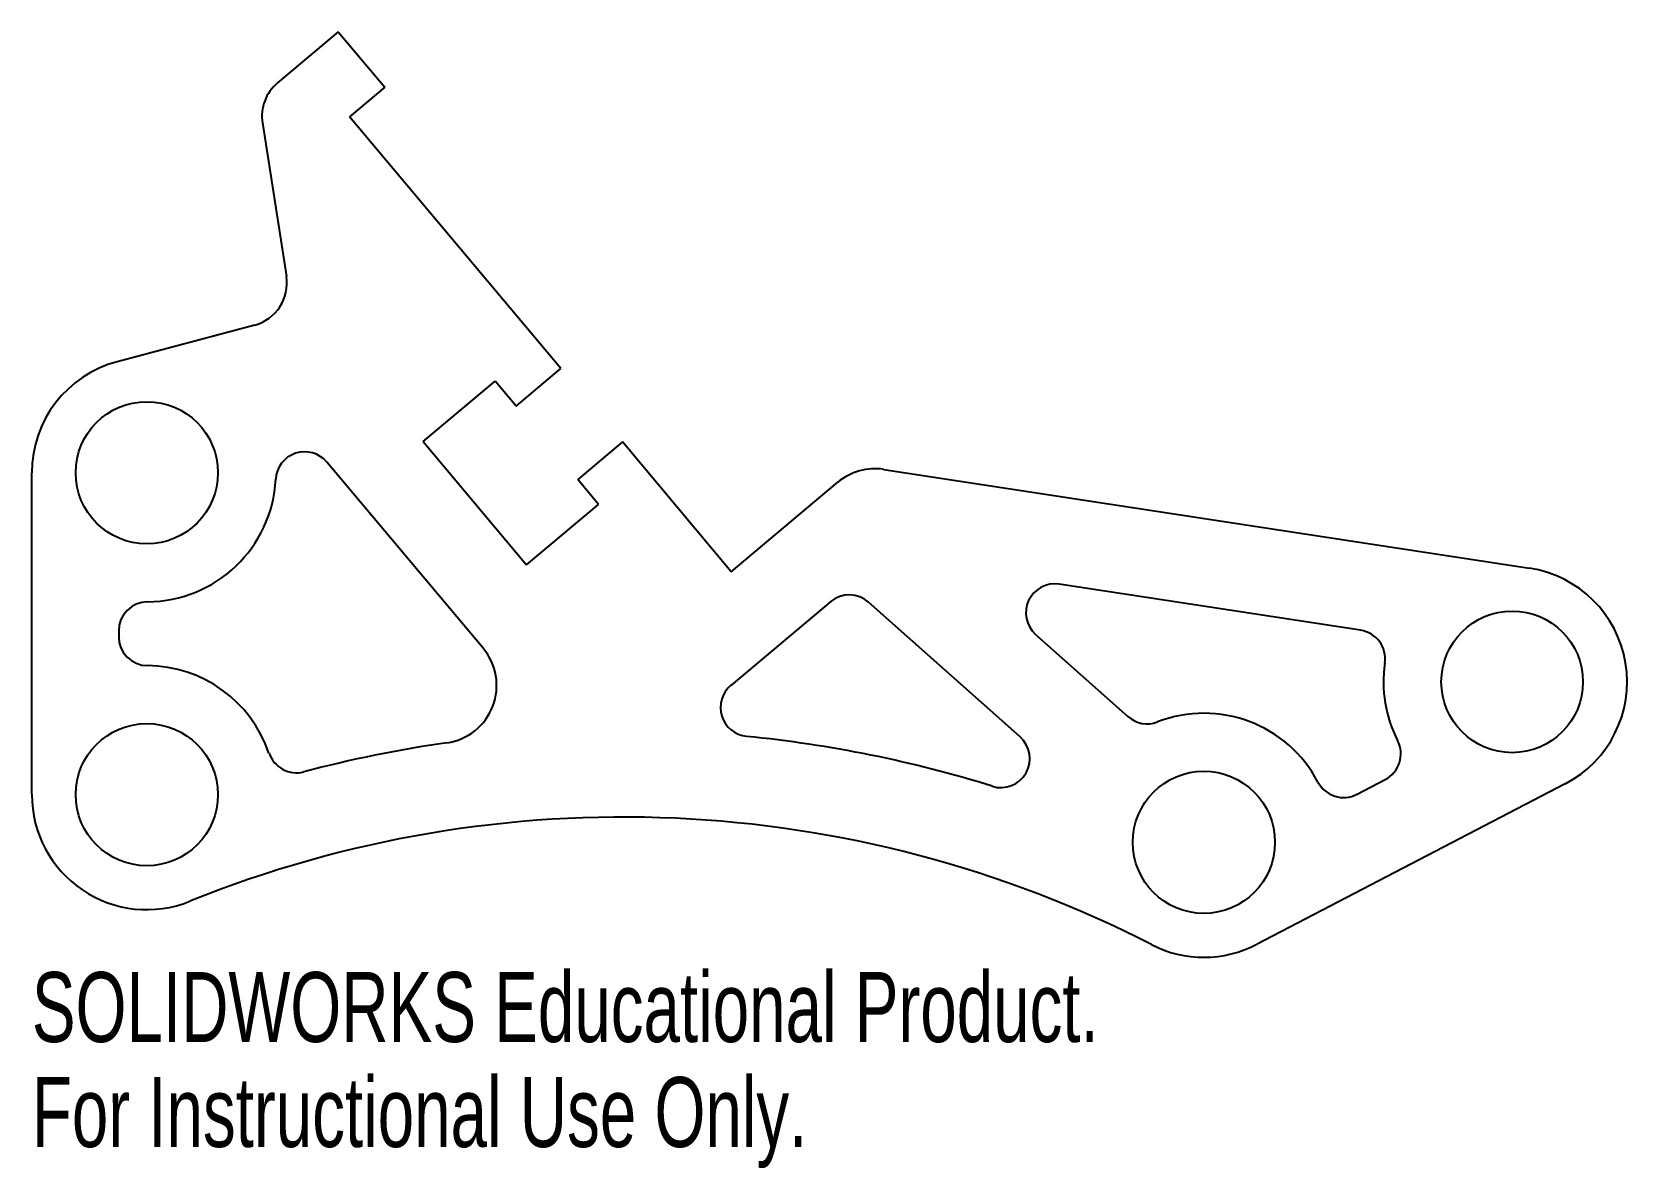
# Model space of a CAD drawing. Header units: millimetres. Extents: x -49 to 61, y -11 to 67.
import ezdxf

# ---------------------------------------------------------------- set-up
doc = ezdxf.new("R2010")
doc.units = ezdxf.units.MM
doc.styles.add('SLDTEXTSTYLE0', font='TXT', dxfattribs={"width": 0.7})

msp = doc.modelspace()

# ---------------------------------------------------------------- linework, layer by layer
at = {"color": 7, "linetype": 'Continuous', "lineweight": 25}
for p, q in [((-27.65, 66.97), (-31.85, 63.44)), ((-27.65, 66.97), (-24.43, 63.14)), ((-24.43, 63.14), (-26.87, 61.1)), ((-32.88, 60.68), (-31.23, 50.08)), ((-12.28, 43.71), (-26.87, 61.1)), ((-33.42, 46.72), (-42.92, 44.18)), ((-15.36, 41.12), (-12.28, 43.71)), ((-21.79, 38.67), (-16.81, 42.85)), ((-15.36, 41.12), (-16.81, 42.85)), ((-21.79, 38.67), (-14.65, 30.16)), ((-8.03, 38.65), (-11.11, 36.06)), ((-0.51, 29.69), (-8.03, 38.65)), ((-48.81, 14.29), (-48.81, 36.52)), ((-17.65, 24.4), (-28.44, 37.26)), ((10.02, 36.75), (54.62, 29.93)), ((-9.67, 34.33), (-11.11, 36.06)), ((-0.51, 29.69), (6.85, 35.86)), ((-14.65, 30.16), (-9.67, 34.33)), ((42.95, 25.64), (22.14, 28.83)), ((6.37, 27.63), (-0.53, 21.84)), ((19.44, 18.28), (8.98, 27.59)), ((-42.81, 25.6), (-42.81, 25.2)), ((20.51, 25.36), (26.88, 19.69)), ((57.09, 15.04), (35.8, 3.96)), ((42.71, 14.32), (44.66, 15.33))]:
    msp.add_line(p, q, dxfattribs=at)
for centre, radius in [((-40.87, 36.52), 4.91), ((53.42, 22.08), 4.89), ((-40.87, 14.29), 4.91), ((32.13, 11), 4.91)]:
    msp.add_circle(centre, radius, dxfattribs=at)
for centre, radius, start, end in [((-29.92, 61.14), 3, 130, 188.8875), ((-34.19, 49.62), 3, 284.9422, 8.8875), ((-40.87, 36.52), 7.94, 104.9422, 180), ((-29.97, 35.97), 2, 40, 177.1552), ((9.42, 32.8), 4, 81.2961, 130), ((-40.87, 36.52), 8.91, 270.3282, 357.1552), ((53.42, 22.08), 7.94, 297.4939, 81.2961), ((21.84, 26.85), 2, 81.2961, 228.3321), ((-40.81, 25.6), 2, 90.3282, 180), ((7.65, 26.09), 2, 48.3321, 130), ((42.65, 23.67), 2, 351.6249, 81.2961), ((-40.81, 25.2), 2, 180, 269.6718), ((-20.71, 21.83), 4, 278.1404, 40), ((-40.87, 14.29), 8.91, 18.7412, 89.6718), ((53.42, 22.08), 8.89, 171.6249, 207.1651), ((0.75, 20.31), 2, 130, 264.312), ((32.13, 11), 8.91, 27.8221, 111.0617), ((28.21, 21.18), 2, 228.3321, 291.0617), ((-7.97, -67.26), 86, 98.1404, 104.8576), ((-7.97, -67.26), 86, 72.7605, 84.312), ((18.11, 16.78), 2, 252.7605, 48.3321), ((43.73, 17.11), 2, 297.4939, 27.1651), ((-30.53, 17.8), 2, 198.7412, 284.8576), ((41.78, 16.09), 2, 207.8221, 297.4939), ((-40.87, 14.29), 7.94, 180, 291.9696), ((-7.97, -67.26), 80, 62.8694, 111.9696), ((32.13, 11), 7.94, 242.8694, 297.4939)]:
    msp.add_arc(centre, radius, start, end, dxfattribs=at)

# ---------------------------------------------------------------- texts
at = {"color": 7, "linetype": 'Continuous', "char_height": 4.8336, "attachment_point": 1, "style": 'SLDTEXTSTYLE0'}
for s, insert in [('SOLIDWORKS Educational Product.', (-48.81, 2.04)), ('For Instructional Use Only.', (-48.81, -5.21))]:
    msp.add_mtext(s, dxfattribs=dict(at, insert=insert))

doc.saveas('drawing.dxf')
